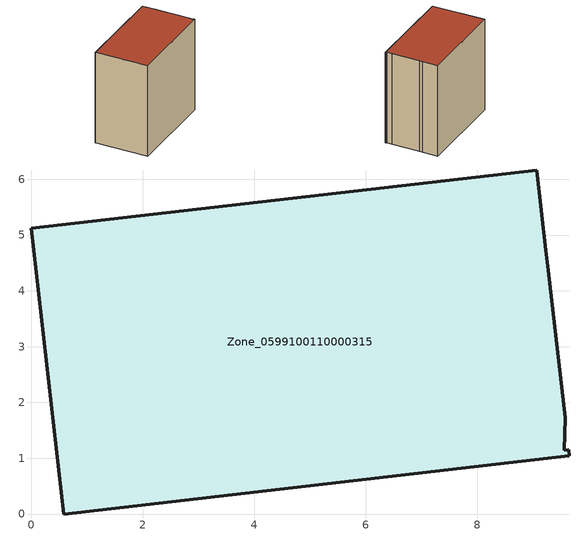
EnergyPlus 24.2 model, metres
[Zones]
Zone_0599100110000315
 floor ground (C_G): 9.27,4.37 9.57,1.72 9.56,1.14 9.64,1.15 9.65,1.04 0.59,0 0,5.12 9.06,6.17 9.23,4.72 z1.48
 wall outside (C_F): 0.59,0 9.65,1.04 9.64,1.15 9.56,1.14 9.57,1.72 9.27,4.37 9.23,4.72 9.06,6.17 0,5.12 0.59,0 z1.48:10.69
 roof outside (C_R): 9.65,1.04 9.64,1.15 9.56,1.14 9.57,1.72 9.27,4.37 9.23,4.72 9.06,6.17 0,5.12 0.59,0 z10.69
[BUILDING]
Pand.0599100110000315: North Axis=0; Terrain=City; Loads Convergence Tolerance Value=0.04; Temperature Convergence Tolerance Value=0.4; Solar Distribution=FullExterior; Maximum Number of Warmup Days=25; Minimum Number of Warmup Days=1
[Site:Location]
Rotterdam.The.Hague.AP_ZH_NLD Design_Conditions: Latitude=51.96; Longitude=4.45; Time Zone=1; Elevation=-4.5
[SITE:GROUNDTEMPERATURE:BUILDINGSURFACE]
18, 18, 18, 18, 18, 18, 18, 18, 18, 18, 18, 18
[MATERIAL] Thermal Absorptance=0.9; Solar Absorptance=0.7; Visible Absorptance=0.7
Name | Roughness | Thickness | Conductivity | Density | Specific Heat
G.TI.2015-2018 | MediumSmooth | 0.15 | 0.0428571 | 540 | 1210
F.TI.2015-2018 | Rough | 0.3 | 0.0666667 | 1920 | 840
R.TI.2015-2018 | MediumRough | 0.2 | 0.0333333 | 1500 | 1000
[CONSTRUCTION]
C_G: G.TI.2015-2018
C_F: F.TI.2015-2018
C_R: R.TI.2015-2018
[ZONE]
Zone_0599100110000315: Type=1; Multiplier=1; Ceiling Height=Autocalculate; Volume=Autocalculate; Floor Area=autocalculate; Part of Total Floor Area=Yes
[ZONEINFILTRATION:DESIGNFLOWRATE]
Infil_Zone_0599100110000315: Zone or ZoneList or Space or SpaceList=Zone_0599100110000315; Schedule=AlwaysOn; Design Flow Rate Calculation Method=Flow/Area; Flow Rate per Floor Area=0.0015; Constant Term Coefficient=1; Temperature Term Coefficient=0; Velocity Term Coefficient=0; Velocity Squared Term Coefficient=0
[HVACTEMPLATE:ZONE:IDEALLOADSAIRSYSTEM]
Zone_0599100110000315: Maximum Heating Supply Air Temperature=50; Minimum Cooling Supply Air Temperature=13; Maximum Heating Supply Air Humidity Ratio=0.0156; Minimum Cooling Supply Air Humidity Ratio=0.0077; Heating Limit=NoLimit; Cooling Limit=NoLimit; Dehumidification Control Type=ConstantSensibleHeatRatio; Cooling Sensible Heat Ratio=0.7; Dehumidification Setpoint=60; Humidification Control Type=None; Humidification Setpoint=30; Outdoor Air Method=None; Outdoor Air Flow Rate per Person=0.00944; Outdoor Air Flow Rate per Zone Floor Area=0; Outdoor Air Flow Rate per Zone=0; Demand Controlled Ventilation Type=None; Outdoor Air Economizer Type=NoEconomizer; Heat Recovery Type=None; Sensible Heat Recovery Effectiveness=0.7; Latent Heat Recovery Effectiveness=0.65
[ZONECONTROL:THERMOSTAT]
ThermostatControl_Zone_0599100110000315: Zone or ZoneList=Zone_0599100110000315; Control Type Schedule=DualSetpointControlType; Control 1=Thermostat_Zone_0599100110000315; Temperature Difference Between Cutout And Setpoint=0
[THERMOSTATSETPOINT:DUALSETPOINT]
Thermostat_Zone_0599100110000315: Heating Setpoint Temperature Schedule=HeatingSetpoint_Zone_0599100110000315; Cooling Setpoint Temperature Schedule=CoolingSetpoint_Zone_0599100110000315
[SCHEDULE:COMPACT]
HeatingSetpoint_Zone_0599100110000315: Through: 12/31, For: AllDays, Until: 24:00, 21
CoolingSetpoint_Zone_0599100110000315: Through: 12/31, For: AllDays, Until: 24:00, 24
DualSetpointControlType: Through: 12/31, For: AllDays, Until: 24:00, 4
AlwaysOn: Through: 12/31, For: AllDays, Until: 24:00, 1
